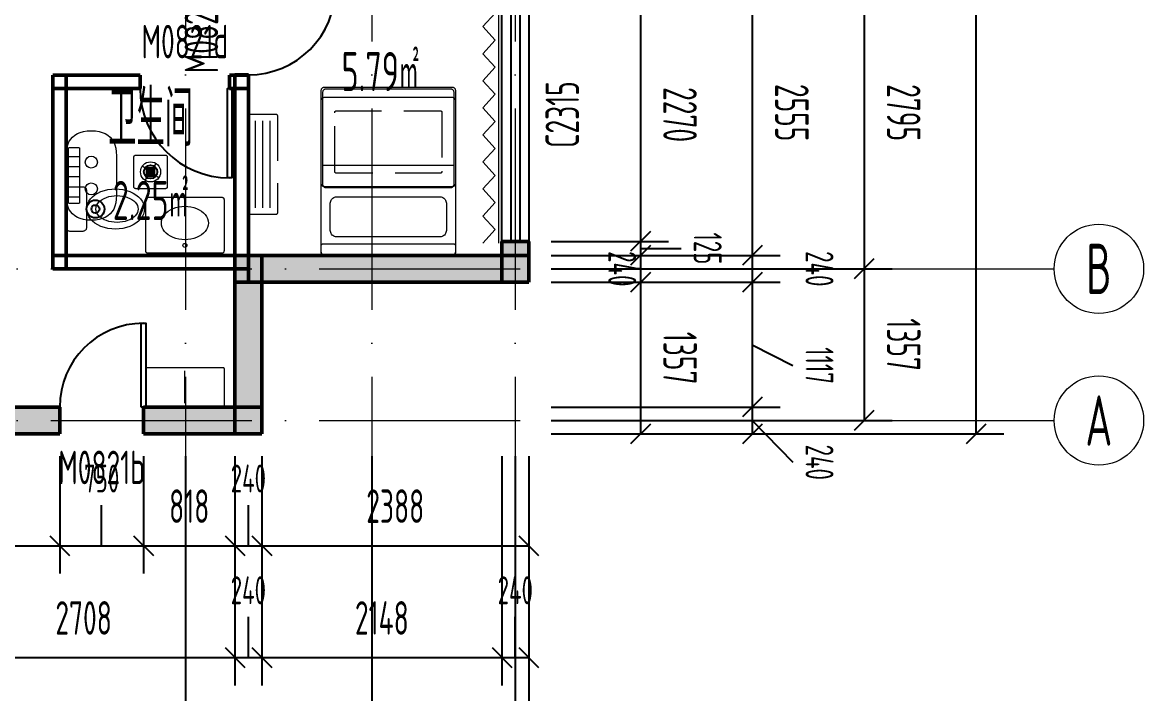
# Model space of a CAD drawing. Header units: millimetres. Extents: x -26062 to 33338, y -26608 to 15392.
# Drawn here: x 3247 to 13276, y -12535 to -6531 of the extents above; entities that cross this region are included whole.
import ezdxf
from ezdxf.enums import TextEntityAlignment as Align

# ---------------------------------------------------------------- set-up
doc = ezdxf.new("R2010")
doc.units = ezdxf.units.MM
doc.header["$LTSCALE"] = 100
doc.linetypes.add('CENTER', pattern=[24, 18, -3, 0, -3])
doc.linetypes.add('DASHED', pattern=[6, 4, -2])
for name, color, linetype, lineweight in [('AXIS', 1, 'CENTER', 13), ('AXIS-NUM', 3, 'CONTINUOUS', 18), ('DIM', 3, 'CONTINUOUS', 13), ('DOOR', 4, 'CONTINUOUS', 25), ('FURN', 8, 'CONTINUOUS', 13), ('ROOM-TEXT', 7, 'CONTINUOUS', 25), ('STRUCT', 7, 'CONTINUOUS', 25), ('WALL', 7, 'CONTINUOUS', 50), ('WALL-HATCH', 7, 'CONTINUOUS', 13), ('WINDOW', 4, 'CONTINUOUS', 25)]:
    doc.layers.add(name, color=color, linetype=linetype, lineweight=lineweight)
doc.styles.add('HZ', font='gbenor.shx', dxfattribs={"width": 0.7, "bigfont": 'gbcbig.shx'})
doc.dimstyles.new('GB', dxfattribs={"dimscale": 100, "dimtxt": 3, "dimasz": 1.25, "dimexe": 2.5, "dimexo": 2, "dimgap": 1, "dimtad": 1, "dimdec": 0, "dimtxsty": 'HZ', "dimtsz": 1.25, "dimcen": 2.5, "dimazin": 3, "dimtfac": 1, "dimtmove": 1, "dimatfit": 3})

# ---------------------------------------------------------------- blocks, each defined once
blk = doc.blocks.new('家具-单人床1.2m-10')
at = {"color": 0, "lineweight": -2}
blk.add_line((-585, -50), (585, -50), dxfattribs=at)
for points in [[(-570, 750), (570, 750), (574.79, 749.79), (579.17, 749.17), (583.13, 748.13), (586.67, 746.67), (589.79, 744.79), (592.5, 742.5), (594.79, 739.79), (596.67, 736.67), (598.13, 733.13), (599.17, 729.17), (599.79, 724.79), (600, 720), (600, -720), (599.79, -724.79), (599.17, -729.17), (598.13, -733.12), (596.67, -736.67), (594.79, -739.79), (592.5, -742.5), (589.79, -744.79), (586.67, -746.67), (583.13, -748.12), (579.17, -749.17), (574.79, -749.79), (570, -750), (-570, -750), (-574.79, -749.79), (-579.17, -749.17), (-583.12, -748.12), (-586.67, -746.67), (-589.79, -744.79), (-592.5, -742.5), (-594.79, -739.79), (-596.67, -736.67), (-598.12, -733.12), (-599.17, -729.17), (-599.79, -724.79), (-600, -720), (-600, 720), (-599.79, 724.79), (-599.17, 729.17), (-598.12, 733.13), (-596.67, 736.67), (-594.79, 739.79), (-592.5, 742.5), (-589.79, 744.79), (-586.67, 746.67), (-583.12, 748.13), (-579.17, 749.17), (-574.79, 749.79)], [(-580, 750), (580, 750), (583.19, 749.86), (586.11, 749.44), (588.75, 748.75), (591.11, 747.78), (593.19, 746.53), (595, 745), (596.53, 743.19), (597.78, 741.11), (598.75, 738.75), (599.44, 736.11), (599.86, 733.19), (600, 730), (600, 670), (599.86, 666.81), (599.44, 663.89), (598.75, 661.25), (597.78, 658.89), (596.53, 656.81), (595, 655), (593.19, 653.47), (591.11, 652.22), (588.75, 651.25), (586.11, 650.56), (583.19, 650.14), (580, 650), (-580, 650), (-583.19, 650.14), (-586.11, 650.56), (-588.75, 651.25), (-591.11, 652.22), (-593.19, 653.47), (-595, 655), (-596.53, 656.81), (-597.78, 658.89), (-598.75, 661.25), (-599.44, 663.89), (-599.86, 666.81), (-600, 670), (-600, 730), (-599.86, 733.19), (-599.44, 736.11), (-598.75, 738.75), (-597.78, 741.11), (-596.53, 743.19), (-595, 745), (-593.19, 746.53), (-591.11, 747.78), (-588.75, 748.75), (-586.11, 749.44), (-583.19, 749.86)], [(-450, 590), (450, 590), (461.18, 589.51), (471.39, 588.06), (480.63, 585.63), (488.89, 582.22), (496.18, 577.85), (502.5, 572.5), (507.85, 566.18), (512.22, 558.89), (515.63, 550.63), (518.06, 541.39), (519.51, 531.18), (520, 520), (520, 300), (519.51, 288.82), (518.06, 278.61), (515.63, 269.38), (512.22, 261.11), (507.85, 253.82), (502.5, 247.5), (496.18, 242.15), (488.89, 237.78), (480.63, 234.38), (471.39, 231.94), (461.18, 230.49), (450, 230), (-450, 230), (-461.18, 230.49), (-471.39, 231.94), (-480.62, 234.38), (-488.89, 237.78), (-496.18, 242.15), (-502.5, 247.5), (-507.85, 253.82), (-512.22, 261.11), (-515.62, 269.38), (-518.06, 278.61), (-519.51, 288.82), (-520, 300), (-520, 520), (-519.51, 531.18), (-518.06, 541.39), (-515.62, 550.63), (-512.22, 558.89), (-507.85, 566.18), (-502.5, 572.5), (-496.18, 577.85), (-488.89, 582.22), (-480.62, 585.63), (-471.39, 588.06), (-461.18, 589.51)], [(-555, 150), (555, 150), (559.79, 149.79), (564.17, 149.17), (568.13, 148.13), (571.67, 146.67), (574.79, 144.79), (577.5, 142.5), (579.79, 139.79), (581.67, 136.67), (583.13, 133.13), (584.17, 129.17), (584.79, 124.79), (585, 120), (585, -705), (584.79, -709.79), (584.17, -714.17), (583.13, -718.12), (581.67, -721.67), (579.79, -724.79), (577.5, -727.5), (574.79, -729.79), (571.67, -731.67), (568.13, -733.12), (564.17, -734.17), (559.79, -734.79), (555, -735), (-555, -735), (-559.79, -734.79), (-564.17, -734.17), (-568.12, -733.12), (-571.67, -731.67), (-574.79, -729.79), (-577.5, -727.5), (-579.79, -724.79), (-581.67, -721.67), (-583.12, -718.12), (-584.17, -714.17), (-584.79, -709.79), (-585, -705), (-585, 120), (-584.79, 124.79), (-584.17, 129.17), (-583.12, 133.13), (-581.67, 136.67), (-579.79, 139.79), (-577.5, 142.5), (-574.79, 144.79), (-571.67, 146.67), (-568.12, 148.13), (-564.17, 149.17), (-559.79, 149.79)]]:
    blk.add_lwpolyline(points, close=True, dxfattribs=at)
blk = doc.blocks.new('家具-落地窗帘-11')
at = {"color": 0, "lineweight": -2}
blk.add_line((-1150, 60), (1150, 60), dxfattribs=at)
blk.add_lwpolyline([(-1150, 30), (-1028.95, -80), (-907.89, 30), (-786.84, -80), (-665.79, 30), (-544.74, -80), (-423.68, 30), (-302.63, -80), (-181.58, 30), (-60.53, -80), (60.53, 30), (181.58, -80), (302.63, 30), (423.68, -80), (544.74, 30), (665.79, -80), (786.84, 30), (907.89, -80), (1028.95, 30), (1150, -80)], dxfattribs=at)
blk = doc.blocks.new('家具-挂机空调-3')
at = {"color": 0, "lineweight": -2}
for p, q in [((-390, 65), (390, 65)), ((-390, 0), (390, 0)), ((-390, -65), (390, -65))]:
    blk.add_line(p, q, dxfattribs=at)
at = {"color": 0, "linetype": 'DASHED', "lineweight": -2}
blk.add_lwpolyline([(-430, 130), (430, 130), (433.19, 129.86), (436.11, 129.44), (438.75, 128.75), (441.11, 127.78), (443.19, 126.53), (445, 125), (446.53, 123.19), (447.78, 121.11), (448.75, 118.75), (449.44, 116.11), (449.86, 113.19), (450, 110), (450, -110), (449.86, -113.19), (449.44, -116.11), (448.75, -118.75), (447.78, -121.11), (446.53, -123.19), (445, -125), (443.19, -126.53), (441.11, -127.78), (438.75, -128.75), (436.11, -129.44), (433.19, -129.86), (430, -130), (-430, -130), (-433.19, -129.86), (-436.11, -129.44), (-438.75, -128.75), (-441.11, -127.78), (-443.19, -126.53), (-445, -125), (-446.53, -123.19), (-447.78, -121.11), (-448.75, -118.75), (-449.44, -116.11), (-449.86, -113.19), (-450, -110), (-450, 110), (-449.86, 113.19), (-449.44, 116.11), (-448.75, 118.75), (-447.78, 121.11), (-446.53, 123.19), (-445, 125), (-443.19, 126.53), (-441.11, 127.78), (-438.75, 128.75), (-436.11, 129.44), (-433.19, 129.86)], close=True, dxfattribs=at)
blk = doc.blocks.new('家具-地毯-12')
at = {"color": 0, "lineweight": -2}
blk.add_lwpolyline([(-570, 400), (570, 400), (574.79, 399.79), (579.17, 399.17), (583.13, 398.13), (586.67, 396.67), (589.79, 394.79), (592.5, 392.5), (594.79, 389.79), (596.67, 386.67), (598.13, 383.13), (599.17, 379.17), (599.79, 374.79), (600, 370), (600, -370), (599.79, -374.79), (599.17, -379.17), (598.13, -383.12), (596.67, -386.67), (594.79, -389.79), (592.5, -392.5), (589.79, -394.79), (586.67, -396.67), (583.13, -398.12), (579.17, -399.17), (574.79, -399.79), (570, -400), (-570, -400), (-574.79, -399.79), (-579.17, -399.17), (-583.12, -398.12), (-586.67, -396.67), (-589.79, -394.79), (-592.5, -392.5), (-594.79, -389.79), (-596.67, -386.67), (-598.12, -383.12), (-599.17, -379.17), (-599.79, -374.79), (-600, -370), (-600, 370), (-599.79, 374.79), (-599.17, 379.17), (-598.12, 383.13), (-596.67, 386.67), (-594.79, 389.79), (-592.5, 392.5), (-589.79, 394.79), (-586.67, 396.67), (-583.12, 398.13), (-579.17, 399.17), (-574.79, 399.79)], close=True, dxfattribs=at)
at = {"color": 0, "linetype": 'DASHED', "lineweight": -2}
blk.add_lwpolyline([(-460, 280), (460, 280), (463.19, 279.86), (466.11, 279.44), (468.75, 278.75), (471.11, 277.78), (473.19, 276.53), (475, 275), (476.53, 273.19), (477.78, 271.11), (478.75, 268.75), (479.44, 266.11), (479.86, 263.19), (480, 260), (480, -260), (479.86, -263.19), (479.44, -266.11), (478.75, -268.75), (477.78, -271.11), (476.53, -273.19), (475, -275), (473.19, -276.53), (471.11, -277.78), (468.75, -278.75), (466.11, -279.44), (463.19, -279.86), (460, -280), (-460, -280), (-463.19, -279.86), (-466.11, -279.44), (-468.75, -278.75), (-471.11, -277.78), (-473.19, -276.53), (-475, -275), (-476.53, -273.19), (-477.78, -271.11), (-478.75, -268.75), (-479.44, -266.11), (-479.86, -263.19), (-480, -260), (-480, 260), (-479.86, 263.19), (-479.44, 266.11), (-478.75, 268.75), (-477.78, 271.11), (-476.53, 273.19), (-475, 275), (-473.19, 276.53), (-471.11, 277.78), (-468.75, 278.75), (-466.11, 279.44), (-463.19, 279.86)], close=True, dxfattribs=at)
blk = doc.blocks.new('家具-鞋柜-20')
at = {"color": 0, "lineweight": -2}
blk.add_line((0, 145), (0, -145), dxfattribs=at)
blk.add_lwpolyline([(-340, 175), (340, 175), (341.6, 174.93), (343.06, 174.72), (344.38, 174.38), (345.56, 173.89), (346.6, 173.26), (347.5, 172.5), (348.26, 171.6), (348.89, 170.56), (349.38, 169.38), (349.72, 168.06), (349.93, 166.6), (350, 165), (350, -165), (349.93, -166.6), (349.72, -168.06), (349.38, -169.37), (348.89, -170.56), (348.26, -171.6), (347.5, -172.5), (346.6, -173.26), (345.56, -173.89), (344.38, -174.37), (343.06, -174.72), (341.6, -174.93), (340, -175), (-340, -175), (-341.6, -174.93), (-343.06, -174.72), (-344.37, -174.37), (-345.56, -173.89), (-346.6, -173.26), (-347.5, -172.5), (-348.26, -171.6), (-348.89, -170.56), (-349.37, -169.37), (-349.72, -168.06), (-349.93, -166.6), (-350, -165), (-350, 165), (-349.93, 166.6), (-349.72, 168.06), (-349.37, 169.38), (-348.89, 170.56), (-348.26, 171.6), (-347.5, 172.5), (-346.6, 173.26), (-345.56, 173.89), (-344.37, 174.38), (-343.06, 174.72), (-341.6, 174.93)], close=True, dxfattribs=at)
blk = doc.blocks.new('家具-马桶-22')
at = {"color": 0, "lineweight": -2}
for points in [[(-160, 350), (160, 350), (166.39, 349.72), (172.22, 348.89), (177.5, 347.5), (182.22, 345.56), (186.39, 343.06), (190, 340), (193.06, 336.39), (195.56, 332.22), (197.5, 327.5), (198.89, 322.22), (199.72, 316.39), (200, 310), (200, 208), (199.72, 201.61), (198.89, 195.78), (197.5, 190.5), (195.56, 185.78), (193.06, 181.61), (190, 178), (186.39, 174.94), (182.22, 172.44), (177.5, 170.5), (172.22, 169.11), (166.39, 168.28), (160, 168), (-160, 168), (-166.39, 168.28), (-172.22, 169.11), (-177.5, 170.5), (-182.22, 172.44), (-186.39, 174.94), (-190, 178), (-193.06, 181.61), (-195.56, 185.78), (-197.5, 190.5), (-198.89, 195.78), (-199.72, 201.61), (-200, 208), (-200, 310), (-199.72, 316.39), (-198.89, 322.22), (-197.5, 327.5), (-195.56, 332.22), (-193.06, 336.39), (-190, 340), (-186.39, 343.06), (-182.22, 345.56), (-177.5, 347.5), (-172.22, 348.89), (-166.39, 349.72)], [(180, -91), (178.46, -124.81), (173.87, -158.03), (166.3, -190.12), (155.88, -220.5), (142.8, -248.67), (127.28, -274.14), (109.58, -296.48), (90, -315.3), (68.88, -330.28), (46.59, -341.17), (23.49, -347.78), (0, -350), (-23.49, -347.78), (-46.59, -341.17), (-68.88, -330.28), (-90, -315.3), (-109.58, -296.48), (-127.28, -274.14), (-142.8, -248.67), (-155.88, -220.5), (-166.3, -190.12), (-173.87, -158.03), (-178.46, -124.81), (-180, -91), (-178.46, -57.19), (-173.87, -23.97), (-166.3, 8.12), (-155.88, 38.5), (-142.8, 66.67), (-127.28, 92.14), (-109.58, 114.48), (-90, 133.3), (-68.88, 148.28), (-46.59, 159.17), (-23.49, 165.78), (0, 168), (23.49, 165.78), (46.59, 159.17), (68.88, 148.28), (90, 133.3), (109.58, 114.48), (127.28, 92.14), (142.8, 66.67), (155.88, 38.5), (166.3, 8.12), (173.87, -23.97), (178.46, -57.19)], [(120, -105), (118.97, -129.67), (115.91, -153.92), (110.87, -177.33), (103.92, -199.5), (95.2, -220.06), (84.85, -238.64), (73.05, -254.94), (60, -268.68), (45.92, -279.61), (31.06, -287.56), (15.66, -292.38), (0, -294), (-15.66, -292.38), (-31.06, -287.56), (-45.92, -279.61), (-60, -268.68), (-73.05, -254.94), (-84.85, -238.64), (-95.2, -220.06), (-103.92, -199.5), (-110.87, -177.33), (-115.91, -153.92), (-118.97, -129.67), (-120, -105), (-118.97, -80.33), (-115.91, -56.08), (-110.87, -32.67), (-103.92, -10.5), (-95.2, 10.06), (-84.85, 28.64), (-73.05, 44.94), (-60, 58.68), (-45.92, 69.61), (-31.06, 77.56), (-15.66, 82.38), (0, 84), (15.66, 82.38), (31.06, 77.56), (45.92, 69.61), (60, 58.68), (73.05, 44.94), (84.85, 28.64), (95.2, 10.06), (103.92, -10.5), (110.87, -32.67), (115.91, -56.08), (118.97, -80.33)]]:
    blk.add_lwpolyline(points, close=True, dxfattribs=at)
blk = doc.blocks.new('家具-浴室柜-23')
at = {"color": 0, "lineweight": -2}
blk.add_line((-297.5, 275), (297.5, 275), dxfattribs=at)
for points in [[(-330, 250), (330, 250), (333.19, 249.86), (336.11, 249.44), (338.75, 248.75), (341.11, 247.78), (343.19, 246.53), (345, 245), (346.53, 243.19), (347.78, 241.11), (348.75, 238.75), (349.44, 236.11), (349.86, 233.19), (350, 230), (350, -230), (349.86, -233.19), (349.44, -236.11), (348.75, -238.75), (347.78, -241.11), (346.53, -243.19), (345, -245), (343.19, -246.53), (341.11, -247.78), (338.75, -248.75), (336.11, -249.44), (333.19, -249.86), (330, -250), (-330, -250), (-333.19, -249.86), (-336.11, -249.44), (-338.75, -248.75), (-341.11, -247.78), (-343.19, -246.53), (-345, -245), (-346.53, -243.19), (-347.78, -241.11), (-348.75, -238.75), (-349.44, -236.11), (-349.86, -233.19), (-350, -230), (-350, 230), (-349.86, 233.19), (-349.44, 236.11), (-348.75, 238.75), (-347.78, 241.11), (-346.53, 243.19), (-345, 245), (-343.19, 246.53), (-341.11, 247.78), (-338.75, 248.75), (-336.11, 249.44), (-333.19, 249.86)], [(210, -20), (208.2, -39.58), (202.84, -58.82), (194.01, -77.4), (181.87, -95), (166.6, -111.31), (148.49, -126.07), (127.84, -139), (105, -149.9), (80.36, -158.58), (54.35, -164.89), (27.41, -168.72), (0, -170), (-27.41, -168.72), (-54.35, -164.89), (-80.36, -158.58), (-105, -149.9), (-127.84, -139), (-148.49, -126.07), (-166.6, -111.31), (-181.87, -95), (-194.01, -77.4), (-202.84, -58.82), (-208.2, -39.58), (-210, -20), (-208.2, -0.42), (-202.84, 18.82), (-194.01, 37.4), (-181.87, 55), (-166.6, 71.31), (-148.49, 86.07), (-127.84, 99), (-105, 109.9), (-80.36, 118.58), (-54.35, 124.89), (-27.41, 128.72), (0, 130), (27.41, 128.72), (54.35, 124.89), (80.36, 118.58), (105, 109.9), (127.84, 99), (148.49, 86.07), (166.6, 71.31), (181.87, 55), (194.01, 37.4), (202.84, 18.82), (208.2, -0.42)]]:
    blk.add_lwpolyline(points, close=True, dxfattribs=at)
blk.add_circle((0, 180), 18, dxfattribs=at)
blk = doc.blocks.new('家具-电热水器-24')
at = {"color": 0, "linetype": 'DASHED', "lineweight": -2}
blk.add_lwpolyline([(-175, 225), (175, 225), (210.94, 223.44), (243.75, 218.75), (273.44, 210.94), (300, 200), (323.44, 185.94), (343.75, 168.75), (360.94, 148.44), (375, 125), (385.94, 98.44), (393.75, 68.75), (398.44, 35.94), (400, 0), (398.44, -35.94), (393.75, -68.75), (385.94, -98.44), (375, -125), (360.94, -148.44), (343.75, -168.75), (323.44, -185.94), (300, -200), (273.44, -210.94), (243.75, -218.75), (210.94, -223.44), (175, -225), (-175, -225), (-210.94, -223.44), (-243.75, -218.75), (-273.44, -210.94), (-300, -200), (-323.44, -185.94), (-343.75, -168.75), (-360.94, -148.44), (-375, -125), (-385.94, -98.44), (-393.75, -68.75), (-398.44, -35.94), (-400, 0), (-398.44, 35.94), (-393.75, 68.75), (-385.94, 98.44), (-375, 125), (-360.94, 148.44), (-343.75, 168.75), (-323.44, 185.94), (-300, 200), (-273.44, 210.94), (-243.75, 218.75), (-210.94, 223.44)], close=True, dxfattribs=at)
at = {"color": 0, "lineweight": -2}
for centre in [(-120, 0), (120, 0)]:
    blk.add_circle(centre, 54, dxfattribs=at)
blk = doc.blocks.new('家具-风暖浴霸-25')
at = {"color": 0, "lineweight": -2}
for q in [(-69.33, 47.43), (-47.43, -69.33), (47.43, 69.33), (69.33, -47.43)]:
    blk.add_line((0, 0), q, dxfattribs=at)
at = {"color": 0, "linetype": 'DASHED', "lineweight": -2}
blk.add_lwpolyline([(-130, 150), (130, 150), (133.19, 149.86), (136.11, 149.44), (138.75, 148.75), (141.11, 147.78), (143.19, 146.53), (145, 145), (146.53, 143.19), (147.78, 141.11), (148.75, 138.75), (149.44, 136.11), (149.86, 133.19), (150, 130), (150, -130), (149.86, -133.19), (149.44, -136.11), (148.75, -138.75), (147.78, -141.11), (146.53, -143.19), (145, -145), (143.19, -146.53), (141.11, -147.78), (138.75, -148.75), (136.11, -149.44), (133.19, -149.86), (130, -150), (-130, -150), (-133.19, -149.86), (-136.11, -149.44), (-138.75, -148.75), (-141.11, -147.78), (-143.19, -146.53), (-145, -145), (-146.53, -143.19), (-147.78, -141.11), (-148.75, -138.75), (-149.44, -136.11), (-149.86, -133.19), (-150, -130), (-150, 130), (-149.86, 133.19), (-149.44, 136.11), (-148.75, 138.75), (-147.78, 141.11), (-146.53, 143.19), (-145, 145), (-143.19, 146.53), (-141.11, 147.78), (-138.75, 148.75), (-136.11, 149.44), (-133.19, 149.86)], close=True, dxfattribs=at)
at = {"color": 0, "lineweight": -2}
blk.add_circle((0, 0), 90, dxfattribs=at)
blk = doc.blocks.new('家具-电热毛巾架-26')
at = {"color": 0, "lineweight": -2}
for p, q in [((-190, 50), (-190, -50)), ((-100, 50), (-100, -50)), ((-10, 50), (-10, -50)), ((80, 50), (80, -50)), ((170, 50), (170, -50))]:
    blk.add_line(p, q, dxfattribs=at)
blk.add_lwpolyline([(-240, 50), (240, 50), (241.6, 49.93), (243.06, 49.72), (244.38, 49.38), (245.56, 48.89), (246.6, 48.26), (247.5, 47.5), (248.26, 46.6), (248.89, 45.56), (249.38, 44.38), (249.72, 43.06), (249.93, 41.6), (250, 40), (250, -40), (249.93, -41.6), (249.72, -43.06), (249.38, -44.37), (248.89, -45.56), (248.26, -46.6), (247.5, -47.5), (246.6, -48.26), (245.56, -48.89), (244.38, -49.37), (243.06, -49.72), (241.6, -49.93), (240, -50), (-240, -50), (-241.6, -49.93), (-243.06, -49.72), (-244.37, -49.37), (-245.56, -48.89), (-246.6, -48.26), (-247.5, -47.5), (-248.26, -46.6), (-248.89, -45.56), (-249.37, -44.37), (-249.72, -43.06), (-249.93, -41.6), (-250, -40), (-250, 40), (-249.93, 41.6), (-249.72, 43.06), (-249.37, 44.38), (-248.89, 45.56), (-248.26, 46.6), (-247.5, 47.5), (-246.6, 48.26), (-245.56, 48.89), (-244.37, 49.38), (-243.06, 49.72), (-241.6, 49.93)], close=True, dxfattribs=at)
blk = doc.blocks.new('*D46')
at = {"color": 0, "lineweight": -2}
for p, q in [((2440, -10412), (2440, -11462)), ((3580, -10412), (3580, -11462)), ((2351.61, -11123.61), (2528.39, -11300.39)), ((3491.61, -11123.61), (3668.39, -11300.39)), ((2440, -11212), (3580, -11212)), ((3010, -11212), (3010, -11288.14))]:
    blk.add_line(p, q, dxfattribs=at)
at = {"color": 0, "lineweight": -2, "style": 'HZ', "width": 0.7}
blk.add_text('1140', height=250, dxfattribs=at).set_placement((3010, -11575.64), align=Align.BOTTOM_CENTER)
blk = doc.blocks.new('*D47')
at = {"color": 0, "lineweight": -2}
for p, q in [((3580, -10412), (3580, -11462)), ((4330, -10412), (4330, -11462)), ((3955, -11212), (3955, -10848.36)), ((3491.61, -11123.61), (3668.39, -11300.39)), ((4241.61, -11123.61), (4418.39, -11300.39)), ((3580, -11212), (4330, -11212))]:
    blk.add_line(p, q, dxfattribs=at)
at = {"color": 0, "lineweight": -2, "style": 'HZ', "width": 0.7}
blk.add_text('750', height=250, dxfattribs=at).set_placement((3955, -10810.86), align=Align.BOTTOM_CENTER)
blk = doc.blocks.new('*D48')
at = {"color": 0, "lineweight": -2}
for p, q in [((4330, -10412), (4330, -11462)), ((5148, -10412), (5148, -11462)), ((4241.61, -11123.61), (4418.39, -11300.39)), ((5059.61, -11123.61), (5236.39, -11300.39)), ((4330, -11212), (5148, -11212))]:
    blk.add_line(p, q, dxfattribs=at)
at = {"color": 0, "lineweight": -2, "style": 'HZ', "width": 0.7}
blk.add_text('818', height=300, dxfattribs=at).set_placement((4739, -11098.36), align=Align.BOTTOM_CENTER)
blk = doc.blocks.new('*D49')
at = {"color": 0, "lineweight": -2}
for p, q in [((5148, -10412), (5148, -11462)), ((5388, -10412), (5388, -11462)), ((5268, -11212), (5268, -10848.36)), ((5059.61, -11123.61), (5236.39, -11300.39)), ((5299.61, -11123.61), (5476.39, -11300.39)), ((5148, -11212), (5388, -11212))]:
    blk.add_line(p, q, dxfattribs=at)
at = {"color": 0, "lineweight": -2, "style": 'HZ', "width": 0.7}
blk.add_text('240', height=250, dxfattribs=at).set_placement((5268, -10810.86), align=Align.BOTTOM_CENTER)
blk = doc.blocks.new('*D50')
at = {"color": 0, "lineweight": -2}
for p, q in [((5388, -10412), (5388, -11462)), ((7776, -10412), (7776, -11462)), ((5299.61, -11123.61), (5476.39, -11300.39)), ((7687.61, -11123.61), (7864.39, -11300.39)), ((5388, -11212), (7776, -11212))]:
    blk.add_line(p, q, dxfattribs=at)
at = {"color": 0, "lineweight": -2, "style": 'HZ', "width": 0.7}
blk.add_text('2388', height=300, dxfattribs=at).set_placement((6582, -11098.36), align=Align.BOTTOM_CENTER)
blk = doc.blocks.new('*D54')
at = {"color": 0, "lineweight": -2}
for p, q in [((2440, -10412), (2440, -12462)), ((5148, -10412), (5148, -12462)), ((2351.61, -12123.61), (2528.39, -12300.39)), ((5059.61, -12123.61), (5236.39, -12300.39)), ((2440, -12212), (5148, -12212))]:
    blk.add_line(p, q, dxfattribs=at)
at = {"color": 0, "lineweight": -2, "style": 'HZ', "width": 0.7}
blk.add_text('2708', height=300, dxfattribs=at).set_placement((3794, -12098.36), align=Align.BOTTOM_CENTER)
blk = doc.blocks.new('*D55')
at = {"color": 0, "lineweight": -2}
for p, q in [((5148, -10412), (5148, -12462)), ((5388, -10412), (5388, -12462)), ((5268, -12212), (5268, -11848.36)), ((5059.61, -12123.61), (5236.39, -12300.39)), ((5299.61, -12123.61), (5476.39, -12300.39)), ((5148, -12212), (5388, -12212))]:
    blk.add_line(p, q, dxfattribs=at)
at = {"color": 0, "lineweight": -2, "style": 'HZ', "width": 0.7}
blk.add_text('240', height=250, dxfattribs=at).set_placement((5268, -11810.86), align=Align.BOTTOM_CENTER)
blk = doc.blocks.new('*D56')
at = {"color": 0, "lineweight": -2}
for p, q in [((5388, -10412), (5388, -12462)), ((7536, -10412), (7536, -12462)), ((5299.61, -12123.61), (5476.39, -12300.39)), ((7447.61, -12123.61), (7624.39, -12300.39)), ((5388, -12212), (7536, -12212))]:
    blk.add_line(p, q, dxfattribs=at)
at = {"color": 0, "lineweight": -2, "style": 'HZ', "width": 0.7}
blk.add_text('2148', height=300, dxfattribs=at).set_placement((6462, -12098.36), align=Align.BOTTOM_CENTER)
blk = doc.blocks.new('*D57')
at = {"color": 0, "lineweight": -2}
for p, q in [((7536, -10412), (7536, -12462)), ((7776, -10412), (7776, -12462)), ((7656, -12212), (7656, -11848.36)), ((7447.61, -12123.61), (7624.39, -12300.39)), ((7687.61, -12123.61), (7864.39, -12300.39)), ((7536, -12212), (7776, -12212))]:
    blk.add_line(p, q, dxfattribs=at)
at = {"color": 0, "lineweight": -2, "style": 'HZ', "width": 0.7}
blk.add_text('240', height=250, dxfattribs=at).set_placement((7656, -11810.86), align=Align.BOTTOM_CENTER)
blk = doc.blocks.new('*D58')
at = {"color": 0, "lineweight": -2}
for p, q in [((0, -10412), (0, -14462)), ((7776, -10412), (7776, -14462)), ((-88.39, -14123.61), (88.39, -14300.39)), ((7687.61, -14123.61), (7864.39, -14300.39)), ((0, -14212), (7776, -14212))]:
    blk.add_line(p, q, dxfattribs=at)
at = {"color": 0, "lineweight": -2, "style": 'HZ', "width": 0.7}
blk.add_text('7776', height=300, dxfattribs=at).set_placement((3888, -14098.36), align=Align.BOTTOM_CENTER)
blk = doc.blocks.new('*D70')
at = {"color": 0, "lineweight": -2}
for p, q in [((8864.39, -6131.61), (8687.61, -6308.39)), ((7976, -6220), (9026, -6220)), ((8776, -6220), (8776, -8490)), ((8864.39, -8401.61), (8687.61, -8578.39)), ((7976, -8490), (9026, -8490))]:
    blk.add_line(p, q, dxfattribs=at)
at = {"color": 0, "lineweight": -2, "style": 'HZ', "width": 0.7}
blk.add_text('2270', height=300, rotation=-90, dxfattribs=at).set_placement((8889.64, -7355), align=Align.BOTTOM_CENTER)
blk = doc.blocks.new('*D71')
at = {"color": 0, "lineweight": -2}
for p, q in [((8864.39, -8401.61), (8687.61, -8578.39)), ((7976, -8490), (9026, -8490)), ((8776, -8490), (8776, -8615)), ((7976, -8615), (9026, -8615)), ((8864.39, -8526.61), (8687.61, -8703.39)), ((8776, -8552.5), (9139.64, -8552.5))]:
    blk.add_line(p, q, dxfattribs=at)
at = {"color": 0, "lineweight": -2, "style": 'HZ', "width": 0.7}
blk.add_text('125', height=250, rotation=-90, dxfattribs=at).set_placement((9177.14, -8552.5), align=Align.BOTTOM_CENTER)
blk = doc.blocks.new('*D72')
at = {"color": 0, "lineweight": -2}
for p, q in [((7976, -8615), (9026, -8615)), ((8864.39, -8526.61), (8687.61, -8703.39)), ((8776, -8615), (8776, -8855)), ((8864.39, -8766.61), (8687.61, -8943.39)), ((8776, -8735), (8699.86, -8735)), ((7976, -8855), (9026, -8855))]:
    blk.add_line(p, q, dxfattribs=at)
at = {"color": 0, "lineweight": -2, "style": 'HZ', "width": 0.7}
blk.add_text('240', height=250, rotation=-90, dxfattribs=at).set_placement((8412.36, -8735), align=Align.BOTTOM_CENTER)
blk = doc.blocks.new('*D73')
at = {"color": 0, "lineweight": -2}
for p, q in [((8864.39, -8766.61), (8687.61, -8943.39)), ((7976, -8855), (9026, -8855)), ((8776, -8855), (8776, -10212)), ((8864.39, -10123.61), (8687.61, -10300.39)), ((7976, -10212), (9026, -10212))]:
    blk.add_line(p, q, dxfattribs=at)
at = {"color": 0, "lineweight": -2, "style": 'HZ', "width": 0.7}
blk.add_text('1357', height=300, rotation=-90, dxfattribs=at).set_placement((8889.64, -9533.5), align=Align.BOTTOM_CENTER)
blk = doc.blocks.new('*D77')
at = {"color": 0, "lineweight": -2}
for p, q in [((9864.39, -5971.61), (9687.61, -6148.39)), ((7976, -6060), (10026, -6060)), ((9776, -6060), (9776, -8615)), ((7976, -8615), (10026, -8615)), ((9864.39, -8526.61), (9687.61, -8703.39))]:
    blk.add_line(p, q, dxfattribs=at)
at = {"color": 0, "lineweight": -2, "style": 'HZ', "width": 0.7}
blk.add_text('2555', height=300, rotation=-90, dxfattribs=at).set_placement((9889.64, -7337.5), align=Align.BOTTOM_CENTER)
blk = doc.blocks.new('*D78')
at = {"color": 0, "lineweight": -2}
for p, q in [((7976, -8615), (10026, -8615)), ((9864.39, -8526.61), (9687.61, -8703.39)), ((9776, -8615), (9776, -8855)), ((9864.39, -8766.61), (9687.61, -8943.39)), ((9776, -8735), (10139.64, -8735)), ((7976, -8855), (10026, -8855))]:
    blk.add_line(p, q, dxfattribs=at)
at = {"color": 0, "lineweight": -2, "style": 'HZ', "width": 0.7}
blk.add_text('240', height=250, rotation=-90, dxfattribs=at).set_placement((10177.14, -8735), align=Align.BOTTOM_CENTER)
blk = doc.blocks.new('*D79')
at = {"color": 0, "lineweight": -2}
for p, q in [((9864.39, -8766.61), (9687.61, -8943.39)), ((7976, -8855), (10026, -8855)), ((9776, -8855), (9776, -9972)), ((9776, -9413.5), (10139.64, -9600.28)), ((9864.39, -9883.61), (9687.61, -10060.39)), ((7976, -9972), (10026, -9972))]:
    blk.add_line(p, q, dxfattribs=at)
at = {"color": 0, "lineweight": -2, "style": 'HZ', "width": 0.7}
blk.add_text('1117', height=250, rotation=-90, dxfattribs=at).set_placement((10177.14, -9600.28), align=Align.BOTTOM_CENTER)
blk = doc.blocks.new('*D80')
at = {"color": 0, "lineweight": -2}
for p, q in [((9864.39, -9883.61), (9687.61, -10060.39)), ((7976, -9972), (10026, -9972)), ((9776, -9972), (9776, -10212)), ((9864.39, -10123.61), (9687.61, -10300.39)), ((9776, -10092), (10139.64, -10465.56)), ((7976, -10212), (10026, -10212))]:
    blk.add_line(p, q, dxfattribs=at)
at = {"color": 0, "lineweight": -2, "style": 'HZ', "width": 0.7}
blk.add_text('240', height=250, rotation=-90, dxfattribs=at).set_placement((10177.14, -10465.56), align=Align.BOTTOM_CENTER)
blk = doc.blocks.new('*D81')
at = {"color": 0, "lineweight": -2}
for p, q in [((11864.39, -2146.61), (11687.61, -2323.39)), ((7976, -2235), (12026, -2235)), ((11776, -2235), (11776, -10212)), ((11864.39, -10123.61), (11687.61, -10300.39)), ((7976, -10212), (12026, -10212))]:
    blk.add_line(p, q, dxfattribs=at)
at = {"color": 0, "lineweight": -2, "style": 'HZ', "width": 0.7}
blk.add_text('7977', height=300, rotation=-90, dxfattribs=at).set_placement((11889.64, -6223.5), align=Align.BOTTOM_CENTER)
blk = doc.blocks.new('*D85')
at = {"color": 0, "lineweight": -2}
for p, q in [((2255, -10412), (2255, -13462)), ((4705, -10412), (4705, -13462)), ((2166.61, -13123.61), (2343.39, -13300.39)), ((4616.61, -13123.61), (4793.39, -13300.39)), ((2255, -13212), (4705, -13212))]:
    blk.add_line(p, q, dxfattribs=at)
at = {"color": 0, "lineweight": -2, "style": 'HZ', "width": 0.7}
blk.add_text('2450', height=300, dxfattribs=at).set_placement((3480, -13098.36), align=Align.BOTTOM_CENTER)
blk = doc.blocks.new('*D87')
at = {"color": 0, "lineweight": -2}
for p, q in [((4705, -10412), (4705, -13462)), ((6371, -10412), (6371, -13462)), ((4616.61, -13123.61), (4793.39, -13300.39)), ((6282.61, -13123.61), (6459.39, -13300.39)), ((4705, -13212), (6371, -13212))]:
    blk.add_line(p, q, dxfattribs=at)
at = {"color": 0, "lineweight": -2, "style": 'HZ', "width": 0.7}
blk.add_text('1666', height=300, dxfattribs=at).set_placement((5538, -13098.36), align=Align.BOTTOM_CENTER)
blk = doc.blocks.new('*D89')
at = {"color": 0, "lineweight": -2}
for p, q in [((6371, -10412), (6371, -13462)), ((7656, -10412), (7656, -13462)), ((6282.61, -13123.61), (6459.39, -13300.39)), ((7567.61, -13123.61), (7744.39, -13300.39)), ((6371, -13212), (7656, -13212))]:
    blk.add_line(p, q, dxfattribs=at)
at = {"color": 0, "lineweight": -2, "style": 'HZ', "width": 0.7}
blk.add_text('1285', height=300, dxfattribs=at).set_placement((7013.5, -13098.36), align=Align.BOTTOM_CENTER)
blk = doc.blocks.new('*D95')
at = {"color": 0, "lineweight": -2}
for p, q in [((10864.39, -5851.61), (10687.61, -6028.39)), ((7976, -5940), (11026, -5940)), ((10776, -5940), (10776, -8735)), ((10864.39, -8646.61), (10687.61, -8823.39)), ((7976, -8735), (11026, -8735))]:
    blk.add_line(p, q, dxfattribs=at)
at = {"color": 0, "lineweight": -2, "style": 'HZ', "width": 0.7}
blk.add_text('2795', height=300, rotation=-90, dxfattribs=at).set_placement((10889.64, -7337.5), align=Align.BOTTOM_CENTER)
blk = doc.blocks.new('*D97')
at = {"color": 0, "lineweight": -2}
for p, q in [((10864.39, -8646.61), (10687.61, -8823.39)), ((7976, -8735), (11026, -8735)), ((10776, -8735), (10776, -10092)), ((10864.39, -10003.61), (10687.61, -10180.39)), ((7976, -10092), (11026, -10092))]:
    blk.add_line(p, q, dxfattribs=at)
at = {"color": 0, "lineweight": -2, "style": 'HZ', "width": 0.7}
blk.add_text('1357', height=300, rotation=-90, dxfattribs=at).set_placement((10889.64, -9413.5), align=Align.BOTTOM_CENTER)

msp = doc.modelspace()

# ---------------------------------------------------------------- hatches: boundary and pattern name
at = {"layer": 'WALL-HATCH'}
for points in [[(7776, -8490), (7776, -8855), (7536, -8855), (7536, -8490)], [(5148, -8615), (5388, -8615), (5388, -8855), (5148, -8855)], [(5148, -8615), (7776, -8615), (7776, -8855), (5148, -8855)], [(5388, -8615), (5388, -10212), (5148, -10212), (5148, -8615)], [(2320, -9972), (3580, -9972), (3580, -10212), (2320, -10212)], [(4330, -9972), (5388, -9972), (5388, -10212), (4330, -10212)]]:
    msp.add_hatch(color=256, dxfattribs=at).paths.add_polyline_path(points)

# ---------------------------------------------------------------- linework, layer by layer
at = {"layer": 'AXIS'}
for p, q in [((4705, 4700), (4705, -14912)), ((6371, 4700), (6371, -14912)), ((7656, 4700), (7656, -14912)), ((-3700, -8735), (12476, -8735)), ((-3700, -10092), (12476, -10092))]:
    msp.add_line(p, q, dxfattribs=at)
at = {"layer": 'AXIS-NUM'}
for centre in [(12876, -8735), (12876, -10092)]:
    msp.add_circle(centre, 400, dxfattribs=at)
at = {"layer": 'DOOR'}
for p, q in [((4300, -7002), (4300, -7122)), ((5100, -7002), (5100, -7122)), ((5268, -7000), (5148, -7000)), ((3580, -9972), (3580, -10212)), ((4330, -9972), (4330, -10212))]:
    msp.add_line(p, q, dxfattribs=at)
for points in [[(5120, -7122), (5120, -7922), (5080, -7922), (5080, -7122)], [(4310, -9972), (4310, -9222), (4350, -9222), (4350, -9972)]]:
    msp.add_lwpolyline(points, close=True, dxfattribs=at)
for centre, radius, start, end in [((5268, -6220), 780, 270, 0), ((5100, -7122), 800, 180, 270), ((4330, -9972), 750, 90, 180)]:
    msp.add_arc(centre, radius, start, end, dxfattribs=at)
at = {"layer": 'STRUCT'}
for p, q in [((4351, -7832), (4435, -7832)), ((4351, -7850), (4435, -7850)), ((4351, -7868), (4435, -7868)), ((4351, -7886), (4435, -7886)), ((4351, -7904), (4435, -7904))]:
    msp.add_line(p, q, dxfattribs=at)
for centre, radius in [((4393, -7868), 60), ((3900, -8200), 80), ((3900, -8200), 36)]:
    msp.add_circle(centre, radius, dxfattribs=at)
at = {"layer": 'WALL'}
for p, q in [((3518, -7002), (4300, -7002)), ((3518, -7002), (3518, -8735)), ((3638, -7002), (3638, -8735)), ((4300, -7002), (4300, -7122)), ((5100, -7002), (5268, -7002)), ((5100, -7002), (5100, -7122)), ((5148, -7000), (5148, -7122)), ((5268, -7000), (5148, -7000)), ((5148, -7002), (5148, -8735)), ((5268, -7000), (5268, -7122)), ((5268, -7002), (5268, -8735)), ((3518, -7122), (4300, -7122)), ((5100, -7122), (5268, -7122)), ((7536, -8490), (7536, -8855)), ((7776, -8490), (7536, -8490)), ((7776, -8490), (7776, -8855)), ((3518, -8615), (5268, -8615)), ((5148, -8615), (5388, -8615)), ((5148, -8615), (7776, -8615)), ((5148, -8615), (5148, -10212)), ((5148, -8615), (5148, -8855)), ((5268, -8615), (5268, -8855)), ((5388, -8615), (5388, -10212)), ((3518, -8735), (5268, -8735)), ((5148, -8855), (5388, -8855)), ((5148, -8855), (7776, -8855)), ((2320, -9972), (3580, -9972)), ((3580, -9972), (3580, -10212)), ((4330, -9972), (5388, -9972)), ((4330, -9972), (4330, -10212)), ((2320, -10212), (3580, -10212)), ((4330, -10212), (5388, -10212))]:
    msp.add_line(p, q, dxfattribs=at)
at = {"layer": 'WINDOW'}
for p, q in [((7616, -6220), (7616, -8490)), ((7696, -6220), (7696, -8490))]:
    msp.add_line(p, q, dxfattribs=at)
msp.add_lwpolyline([(7776, -6220), (7776, -8490), (7536, -8490), (7536, -6220)], close=True, dxfattribs=at)

# ---------------------------------------------------------------- block references
at = {"layer": 'FURN'}
for name, p, rotation in [('家具-落地窗帘-11', (7446, -7355), 270), ('家具-单人床1.2m-10', (6520, -7860), 180), ('家具-挂机空调-3', (5398, -7800), 90), ('家具-电热水器-24', (3863, -7900), 90), ('家具-电热毛巾架-26', (3708, -7900), 90), ('家具-马桶-22', (3988, -8200), 90), ('家具-浴室柜-23', (4700, -8345), 180), ('家具-鞋柜-20', (4700, -9792), 180)]:
    msp.add_blockref(name, p, dxfattribs=dict(at, rotation=rotation))
for name, p in [('家具-地毯-12', (6520, -7600)), ('家具-风暖浴霸-25', (4393, -7868))]:
    msp.add_blockref(name, p, dxfattribs=at)

# ---------------------------------------------------------------- texts
at = {"layer": 'AXIS-NUM', "style": 'HZ', "width": 0.7}
for s, p in [('B', (12876, -8735)), ('A', (12876, -10092))]:
    msp.add_text(s, height=450, dxfattribs=at).set_placement(p, align=Align.MIDDLE_CENTER)
at = {"layer": 'DOOR', "style": 'HZ', "width": 0.7}
msp.add_text('M0821c', height=300, rotation=90, dxfattribs=at).set_placement((4848, -6610), align=Align.MIDDLE_CENTER)
for s, p in [('M0821d', (4700, -6702)), ('M0821b', (3955, -10512))]:
    msp.add_text(s, height=300, dxfattribs=at).set_placement(p, align=Align.MIDDLE_CENTER)
at = {"layer": 'ROOM-TEXT', "style": 'HZ', "width": 0.7}
for s, p in [('5.79㎡', (6446.57, -6795)), ('2.25㎡', (4393, -7948))]:
    msp.add_text(s, height=350, dxfattribs=at).set_placement(p, align=Align.TOP_CENTER)
msp.add_text('卫生间', height=500, dxfattribs=at).set_placement((4393, -7788), align=Align.BOTTOM_CENTER)
at = {"layer": 'WINDOW', "style": 'HZ', "width": 0.7}
msp.add_text('C2315', height=300, rotation=90, dxfattribs=at).set_placement((8076, -7355), align=Align.MIDDLE_CENTER)

# ---------------------------------------------------------------- dimensions: what is measured, and where the dimension line sits
at = {"layer": 'DIM'}
for base, p1, p2, picture, middle in [((11776, -10212), (7776, -2235), (7776, -10212), '*D81', (12039.64, -6223.5)), ((10776, -8735), (7776, -5940), (7776, -8735), '*D95', (11039.64, -7337.5)), ((9776, -8615), (7776, -6060), (7776, -8615), '*D77', (10039.64, -7337.5)), ((8776, -8490), (7776, -6220), (7776, -8490), '*D70', (9039.64, -7355)), ((10776, -10092), (7776, -8735), (7776, -10092), '*D97', (11039.64, -9413.5)), ((8776, -10212), (7776, -8855), (7776, -10212), '*D73', (9039.64, -9533.5))]:
    dim = msp.add_linear_dim(base=base, p1=p1, p2=p2, angle=270, dimstyle='GB', dxfattribs=at)
    dim.commit()
    dim.dimension.update_dxf_attribs({"geometry": picture, "text_midpoint": middle})
for base, p1, p2, picture, middle in [((8776, -8615), (7776, -8490), (7776, -8615), '*D71', (9302.14, -8552.5)), ((8776, -8855), (7776, -8615), (7776, -8855), '*D72', (8537.36, -8735)), ((9776, -8855), (7776, -8615), (7776, -8855), '*D78', (10302.14, -8735)), ((9776, -9972), (7776, -8855), (7776, -9972), '*D79', (10302.14, -9600.28)), ((9776, -10212), (7776, -9972), (7776, -10212), '*D80', (10302.14, -10465.56))]:
    dim = msp.add_linear_dim(base=base, p1=p1, p2=p2, angle=270, dimstyle='GB', dxfattribs=at)
    dim.commit()
    dim.dimension.update_dxf_attribs({"geometry": picture, "text_midpoint": middle, "dimtype": 160})
for base, p1, p2, picture, middle in [((7776, -14212), (0, -10212), (7776, -10212), '*D58', (3888, -13948.36)), ((4705, -13212), (2255, -10212), (4705, -10212), '*D85', (3480, -12948.36)), ((5148, -12212), (2440, -10212), (5148, -10212), '*D54', (3794, -11948.36)), ((5148, -11212), (4330, -10212), (5148, -10212), '*D48', (4739, -10948.36)), ((6371, -13212), (4705, -10212), (6371, -10212), '*D87', (5538, -12948.36)), ((7776, -11212), (5388, -10212), (7776, -10212), '*D50', (6582, -10948.36)), ((7536, -12212), (5388, -10212), (7536, -10212), '*D56', (6462, -11948.36)), ((7656, -13212), (6371, -10212), (7656, -10212), '*D89', (7013.5, -12948.36))]:
    dim = msp.add_linear_dim(base=base, p1=p1, p2=p2, dimstyle='GB', dxfattribs=at)
    dim.commit()
    dim.dimension.update_dxf_attribs({"geometry": picture, "text_midpoint": middle})
for base, p1, p2, picture, middle in [((3580, -11212), (2440, -10212), (3580, -10212), '*D46', (3010, -11450.64)), ((4330, -11212), (3580, -10212), (4330, -10212), '*D47', (3955, -10685.86)), ((5388, -11212), (5148, -10212), (5388, -10212), '*D49', (5268, -10685.86)), ((5388, -12212), (5148, -10212), (5388, -10212), '*D55', (5268, -11685.86)), ((7776, -12212), (7536, -10212), (7776, -10212), '*D57', (7656, -11685.86))]:
    dim = msp.add_linear_dim(base=base, p1=p1, p2=p2, dimstyle='GB', dxfattribs=at)
    dim.commit()
    dim.dimension.update_dxf_attribs({"geometry": picture, "text_midpoint": middle, "dimtype": 160})

doc.saveas('drawing.dxf')
